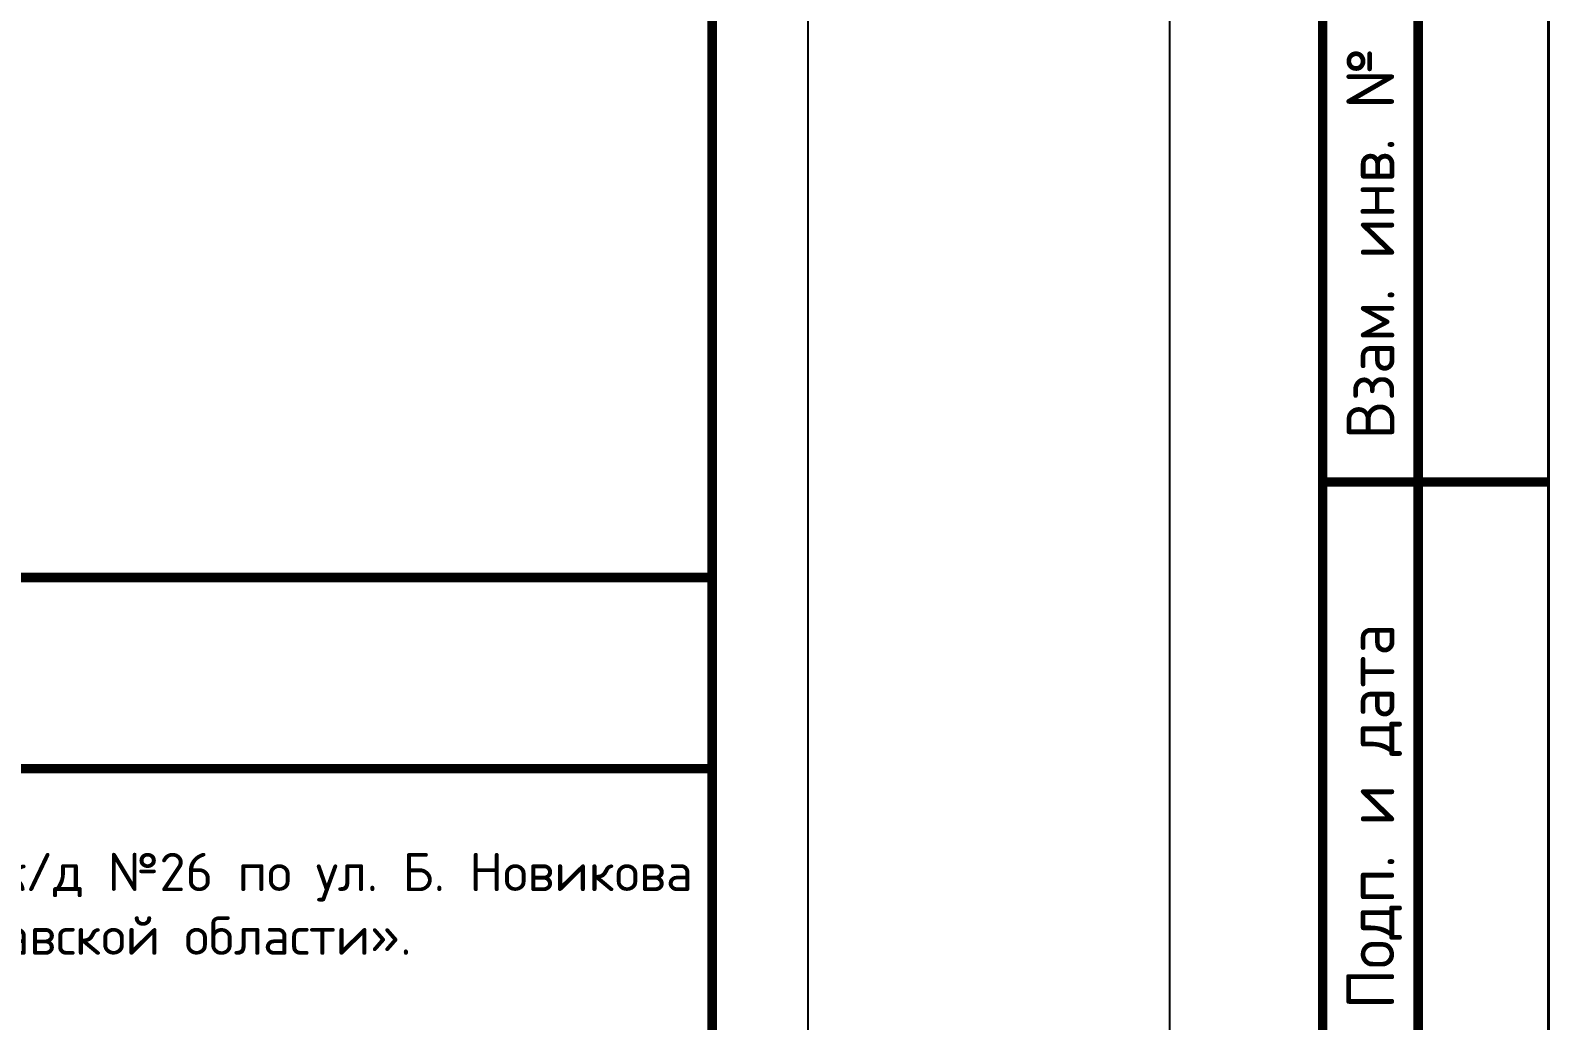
# Model space of a CAD drawing. Header units: millimetres. Extents: x 1601 to 14530, y 1157 to 12625.
# Drawn here: x 8714.4 to 8793.5, y 2862.4 to 2914.2 of the extents above; entities that cross this region are included whole.
import ezdxf
from ezdxf.enums import TextEntityAlignment as Align

# ---------------------------------------------------------------- set-up
doc = ezdxf.new("R2010")
doc.units = ezdxf.units.MM
doc.styles.add('-ISOCPEUR-', font='isocpeur.TTF')
doc.styles.add('GOST', font='GOST Common.ttf')

# ---------------------------------------------------------------- blocks, each defined once
blk = doc.blocks.new('*U372')
blk.add_lwpolyline([(0, 0), (420, 0), (420, -297), (0, -297)], close=True)
at = {"const_width": 0.5}
blk.add_lwpolyline([(20, -5), (415, -5), (415, -292), (20, -292)], close=True, dxfattribs=at)
for points in [[(20, -292), (8, -292), (8, -207), (20, -207)], [(13, -207), (13, -292)], [(8, -232), (20, -232)], [(230, -292), (230, -237), (415, -237)], [(295, -247), (415, -247)]]:
    blk.add_lwpolyline(points, dxfattribs=at)
at = {"style": 'GOST'}
for s, p in [('Взам. инв. №', (10.5, -219.5)), ('Подп. и дата', (10.5, -249.5))]:
    blk.add_text(s, height=2.5, rotation=90, dxfattribs=at).set_placement(p, align=Align.MIDDLE_CENTER)
at = {"insert": (353.292, -254.349), "char_height": 2, "width": 124.31117, "attachment_point": 5, "style": '-ISOCPEUR-'}
blk.add_mtext('\\pi2.57236;{\\C7;«Капитальный ремонт (реконструкция) тепловых сетей от УП у ж/д №26 по ул. Б. Новикова до ТК-8018 ул. Расплетина, д 7 в ГО г. Рыбинск Ярославской области».}', dxfattribs=at)
at = {"style": 'GOST'}
blk.add_attdef('РАЗРАБОТАЛ', text='', height=2.5, dxfattribs=at).set_placement((250.501, -264.224), align=Align.MIDDLE_LEFT)
blk.add_attdef('ПРОВЕРИЛ', (250.749, -270.729), '', height=2.5, dxfattribs=at)
at = {"style": 'GOST', "flags": 8}
for tag, p in [('ЛИСТ', (387.603, -271.867)), ('ЛИСТОВ', (405.299, -271.865)), ('ФОРМАТ', (380.972, -294.745))]:
    blk.add_attdef(tag, text='', height=3, dxfattribs=at).set_placement(p, align=Align.MIDDLE_CENTER)
blk.add_attdef('ИМЯ_ЧЕРТЕЖА_001', (321.53, -284.988), '', height=3, dxfattribs=at)

msp = doc.modelspace()

# ---------------------------------------------------------------- block references
for p in [(8335.1426, 3122.5891), (8774.0912, 3122.5891)]:
    msp.add_blockref('*U372', p)

doc.saveas('drawing.dxf')
